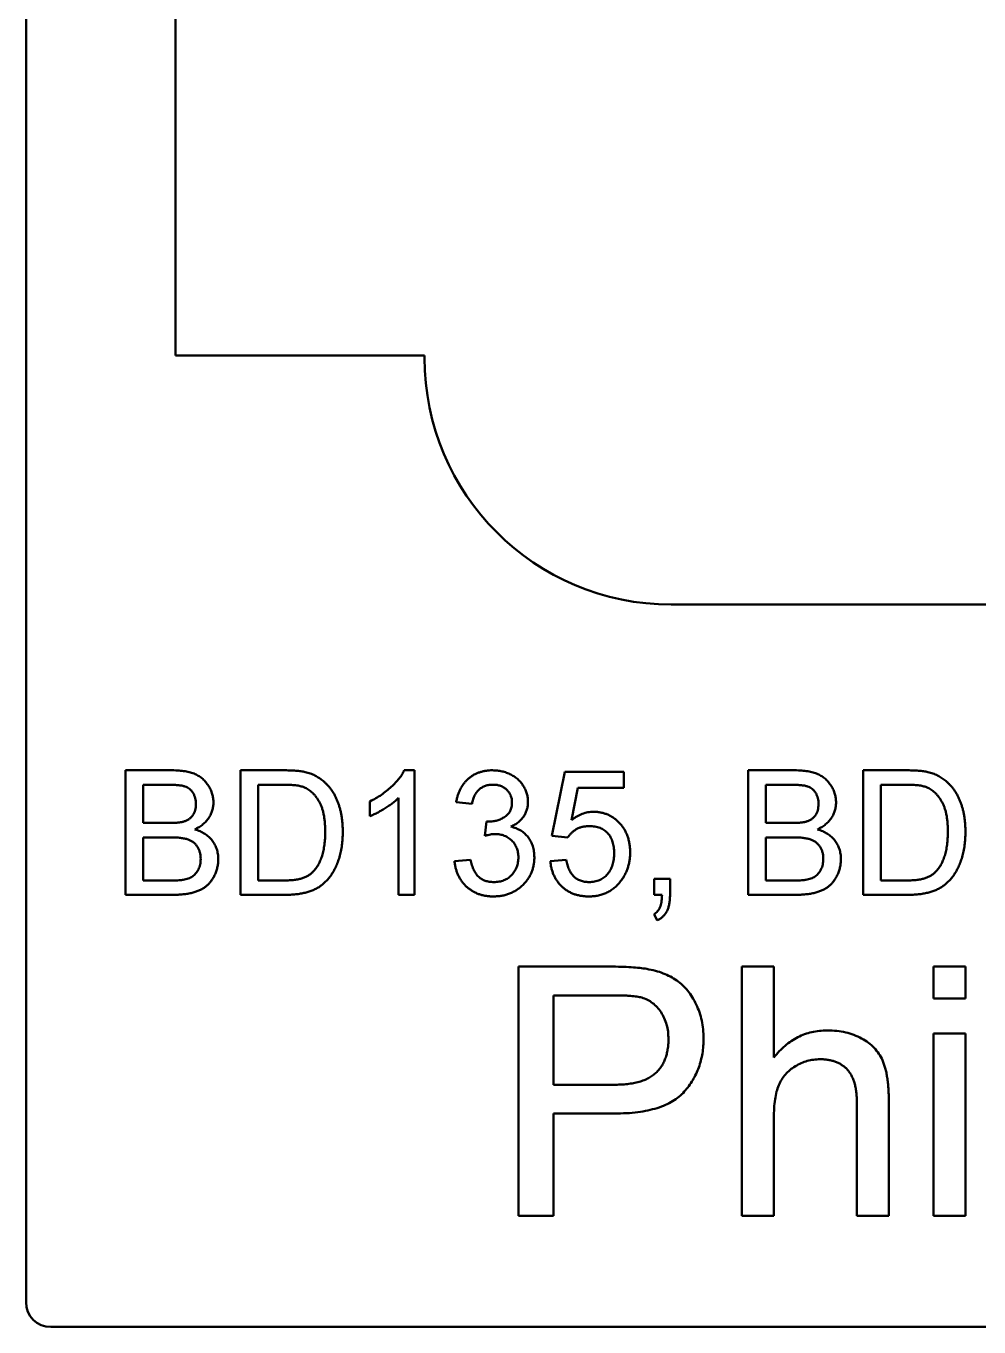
# Model space of a CAD drawing. Header units: millimetres. Extents: x -232 to 1390, y -69 to 653.
# Drawn here: x 179.02 to 182.84, y 300.92 to 306.14 of the extents above; entities that cross this region are included whole.
import ezdxf

# ---------------------------------------------------------------- set-up
doc = ezdxf.new("R2010")
doc.units = ezdxf.units.MM
doc.layers.add('Видимый контур (ГОСТ)', color=7, linetype='Continuous', lineweight=50)

msp = doc.modelspace()

# ---------------------------------------------------------------- linework, layer by layer
at = {"layer": 'Видимый контур (ГОСТ)'}
for p, q in [((179.015, 301.0193), (179.015, 311.9193)), ((179.615, 310.4193), (179.615, 304.8193)), ((179.615, 304.8193), (180.615, 304.8193)), ((180.615, 304.8193), (180.615, 304.8093)), ((181.605, 303.8193), (184.225, 303.8193)), ((179.415, 302.654), (179.415, 303.154)), ((179.415, 303.154), (179.6022, 303.154)), ((179.8766, 302.654), (179.8766, 303.154)), ((179.8766, 303.154), (180.0476, 303.154)), ((180.534, 303.154), (180.5753, 303.154)), ((180.5753, 303.154), (180.5753, 302.654)), ((181.1266, 302.8912), (181.1779, 303.1476)), ((181.1779, 303.1476), (181.415, 303.1476)), ((181.415, 303.1476), (181.415, 303.0835)), ((181.915, 302.654), (181.915, 303.154)), ((181.915, 303.154), (182.1022, 303.154)), ((182.3766, 302.654), (182.3766, 303.154)), ((182.3766, 303.154), (182.5476, 303.154)), ((179.4856, 303.0963), (179.4856, 302.9425)), ((179.5808, 303.0963), (179.4856, 303.0963)), ((179.9471, 303.0963), (179.9471, 302.7117)), ((180.0485, 303.0963), (179.9471, 303.0963)), ((181.2303, 303.0835), (181.2048, 302.954)), ((181.415, 303.0835), (181.2303, 303.0835)), ((181.9856, 303.0963), (181.9856, 302.9425)), ((182.0808, 303.0963), (181.9856, 303.0963)), ((182.4471, 303.0963), (182.4471, 302.7117)), ((182.5485, 303.0963), (182.4471, 303.0963)), ((180.3958, 302.9699), (180.3958, 303.029)), ((180.5112, 302.654), (180.5112, 303.0437)), ((180.8061, 303.0194), (180.742, 303.0258)), ((179.4856, 302.9425), (179.5886, 302.9425)), ((180.8568, 302.8912), (180.8634, 302.9489)), ((181.9856, 302.9425), (182.0886, 302.9425)), ((179.4856, 302.8848), (179.4856, 302.7117)), ((179.5957, 302.8848), (179.4856, 302.8848)), ((181.1907, 302.8848), (181.1266, 302.8912)), ((181.9856, 302.8848), (181.9856, 302.7117)), ((182.0957, 302.8848), (181.9856, 302.8848)), ((180.7356, 302.7887), (180.7997, 302.7951)), ((181.1202, 302.7887), (181.1843, 302.7951)), ((179.4856, 302.7117), (179.6039, 302.7117)), ((179.9471, 302.7117), (180.0502, 302.7117)), ((181.5368, 302.654), (181.5368, 302.7181)), ((181.5368, 302.7181), (181.6009, 302.7181)), ((181.6009, 302.7181), (181.6009, 302.654)), ((181.9856, 302.7117), (182.1039, 302.7117)), ((182.4471, 302.7117), (182.5502, 302.7117)), ((179.6027, 302.654), (179.415, 302.654)), ((180.0557, 302.654), (179.8766, 302.654)), ((180.5753, 302.654), (180.5112, 302.654)), ((181.5687, 302.654), (181.5368, 302.654)), ((182.1027, 302.654), (181.915, 302.654)), ((182.5557, 302.654), (182.3766, 302.654)), ((181.5497, 302.5515), (181.5368, 302.5771)), ((180.992, 301.366), (180.992, 302.366)), ((180.992, 302.366), (181.3594, 302.366)), ((181.8894, 301.366), (181.8894, 302.366)), ((181.8894, 302.366), (182.0176, 302.366)), ((182.0176, 302.366), (182.0176, 302.0008)), ((182.6586, 302.2378), (182.6586, 302.366)), ((182.6586, 302.366), (182.7868, 302.366)), ((182.7868, 302.366), (182.7868, 302.2378)), ((181.133, 302.2506), (181.133, 301.8916)), ((181.3718, 302.2506), (181.133, 302.2506)), ((182.7868, 302.2378), (182.6586, 302.2378)), ((182.6586, 301.366), (182.6586, 302.0968)), ((182.6586, 302.0968), (182.7868, 302.0968)), ((182.7868, 302.0968), (182.7868, 301.366)), ((181.133, 301.8916), (181.3742, 301.8916)), ((182.3509, 301.366), (182.3509, 301.8201)), ((182.4792, 301.8267), (182.4792, 301.366)), ((181.133, 301.7762), (181.133, 301.366)), ((181.378, 301.7762), (181.133, 301.7762)), ((182.0176, 301.758), (182.0176, 301.366)), ((181.133, 301.366), (180.992, 301.366)), ((182.0176, 301.366), (181.8894, 301.366)), ((182.4792, 301.366), (182.3509, 301.366)), ((182.7868, 301.366), (182.6586, 301.366)), ((185.3675, 300.9193), (179.115, 300.9193))]:
    msp.add_line(p, q, dxfattribs=at)
for centre, radius in [((181.605, 304.8093), 0.99), ((179.115, 301.0193), 0.1)]:
    msp.add_arc(centre, radius, 180, 270, dxfattribs=at)
for points, knots in [([(179.6022, 303.154), (179.6069, 303.154), (179.6159, 303.154), (179.6292, 303.1531), (179.6417, 303.1519), (179.6536, 303.1504), (179.6647, 303.1482), (179.6751, 303.1455), (179.6849, 303.1424), (179.6968, 303.1376), (179.7104, 303.1304), (179.725, 303.1194), (179.7379, 303.1065), (179.7484, 303.0915), (179.7569, 303.0755), (179.763, 303.0588), (179.7669, 303.0417), (179.7674, 303.0302), (179.7676, 303.0244)], [0, 0, 0, 0, 0.058723, 0.114584, 0.16763, 0.217932, 0.265732, 0.31112, 0.354137, 0.395083, 0.473132, 0.549168, 0.625039, 0.702871, 0.779777, 0.854087, 0.927167, 1, 1, 1, 1]), ([(180.0476, 303.154), (180.0522, 303.154), (180.0613, 303.154), (180.0745, 303.1537), (180.0868, 303.1531), (180.0983, 303.1523), (180.1089, 303.1513), (180.1187, 303.1501), (180.1276, 303.1487), (180.1332, 303.1474), (180.1359, 303.1468)], [0, 0, 0, 0, 0.157891, 0.306795, 0.445675, 0.574557, 0.694631, 0.805977, 0.907764, 1, 1, 1, 1]), ([(180.1359, 303.1468), (180.1428, 303.145), (180.1563, 303.1415), (180.1754, 303.1334), (180.193, 303.1235), (180.2034, 303.1152), (180.2086, 303.1111)], [0, 0, 0, 0, 0.261213, 0.512048, 0.757793, 1, 1, 1, 1]), ([(180.2086, 303.1111), (180.2118, 303.1082), (180.2183, 303.1026), (180.2271, 303.0933), (180.2354, 303.0834), (180.2432, 303.0731), (180.2501, 303.062), (180.2566, 303.0505), (180.2624, 303.0383), (180.2676, 303.0256), (180.272, 303.0123), (180.2761, 302.9987), (180.2794, 302.9845), (180.282, 302.9698), (180.2843, 302.9547), (180.2857, 302.9391), (180.2867, 302.9231), (180.2868, 302.9123), (180.2868, 302.9067)], [0, 0, 0, 0, 0.056809, 0.113874, 0.170522, 0.227532, 0.285334, 0.343678, 0.403164, 0.464002, 0.525827, 0.589097, 0.653293, 0.719115, 0.786763, 0.855798, 0.926841, 1, 1, 1, 1]), ([(180.3958, 303.029), (180.4038, 303.0332), (180.4196, 303.0413), (180.4419, 303.0553), (180.4627, 303.0706), (180.4817, 303.087), (180.4988, 303.1037), (180.5131, 303.1206), (180.5251, 303.1371), (180.5312, 303.1486), (180.534, 303.154)], [0, 0, 0, 0, 0.142657, 0.281169, 0.416977, 0.550852, 0.678364, 0.795032, 0.901998, 1, 1, 1, 1]), ([(180.742, 303.0258), (180.743, 303.0308), (180.7449, 303.0405), (180.7489, 303.0546), (180.7538, 303.0677), (180.7597, 303.08), (180.7663, 303.0915), (180.7739, 303.1021), (180.7823, 303.1118), (180.7916, 303.1206), (180.8016, 303.1285), (180.8122, 303.1354), (180.8234, 303.1411), (180.8353, 303.1458), (180.8477, 303.1495), (180.8607, 303.1521), (180.8742, 303.1538), (180.8835, 303.154), (180.8882, 303.154)], [0, 0, 0, 0, 0.071042, 0.139355, 0.204975, 0.268354, 0.330157, 0.390696, 0.450899, 0.510969, 0.570761, 0.629453, 0.688414, 0.747571, 0.808283, 0.870023, 0.933805, 1, 1, 1, 1]), ([(180.8882, 303.154), (180.8947, 303.1538), (180.9076, 303.1534), (180.9264, 303.1501), (180.9445, 303.1447), (180.9616, 303.1372), (180.9773, 303.128), (180.9913, 303.117), (181.0032, 303.1043), (181.013, 303.0902), (181.0207, 303.0752), (181.0264, 303.0595), (181.0298, 303.0434), (181.0302, 303.0324), (181.0304, 303.0269)], [0, 0, 0, 0, 0.09205, 0.181, 0.269569, 0.357573, 0.443574, 0.526455, 0.607471, 0.688399, 0.767864, 0.845538, 0.922533, 1, 1, 1, 1]), ([(182.1022, 303.154), (182.1069, 303.154), (182.1159, 303.154), (182.1292, 303.1531), (182.1417, 303.1519), (182.1536, 303.1504), (182.1647, 303.1482), (182.1751, 303.1455), (182.1849, 303.1424), (182.1968, 303.1376), (182.2104, 303.1304), (182.225, 303.1194), (182.2379, 303.1065), (182.2484, 303.0915), (182.2569, 303.0755), (182.263, 303.0588), (182.2669, 303.0417), (182.2674, 303.0302), (182.2676, 303.0244)], [0, 0, 0, 0, 0.058723, 0.114584, 0.16763, 0.217932, 0.265732, 0.31112, 0.354137, 0.395083, 0.473132, 0.549168, 0.625039, 0.702871, 0.779777, 0.854087, 0.927167, 1, 1, 1, 1]), ([(182.5476, 303.154), (182.5522, 303.154), (182.5613, 303.154), (182.5745, 303.1537), (182.5868, 303.1531), (182.5983, 303.1523), (182.6089, 303.1513), (182.6187, 303.1501), (182.6276, 303.1487), (182.6332, 303.1474), (182.6359, 303.1468)], [0, 0, 0, 0, 0.157891, 0.306795, 0.445675, 0.574557, 0.694631, 0.805977, 0.907764, 1, 1, 1, 1]), ([(182.6359, 303.1468), (182.6428, 303.145), (182.6563, 303.1415), (182.6754, 303.1334), (182.693, 303.1235), (182.7034, 303.1152), (182.7086, 303.1111)], [0, 0, 0, 0, 0.261213, 0.512048, 0.757793, 1, 1, 1, 1]), ([(182.7086, 303.1111), (182.7118, 303.1082), (182.7183, 303.1026), (182.7271, 303.0933), (182.7354, 303.0834), (182.7432, 303.0731), (182.7501, 303.062), (182.7566, 303.0505), (182.7624, 303.0383), (182.7676, 303.0256), (182.772, 303.0123), (182.7761, 302.9987), (182.7794, 302.9845), (182.782, 302.9698), (182.7843, 302.9547), (182.7857, 302.9391), (182.7867, 302.9231), (182.7868, 302.9123), (182.7868, 302.9067)], [0, 0, 0, 0, 0.056809, 0.113874, 0.170522, 0.227532, 0.285334, 0.343678, 0.403164, 0.464002, 0.525827, 0.589097, 0.653293, 0.719115, 0.786763, 0.855798, 0.926841, 1, 1, 1, 1]), ([(179.6971, 303.0182), (179.697, 303.0223), (179.6967, 303.0304), (179.6946, 303.042), (179.6909, 303.0528), (179.6861, 303.0629), (179.6798, 303.0718), (179.6722, 303.0794), (179.6632, 303.0852), (179.6548, 303.0888), (179.6473, 303.0911), (179.6405, 303.0924), (179.6329, 303.0936), (179.6243, 303.0946), (179.6147, 303.0954), (179.6043, 303.096), (179.5928, 303.0963), (179.5849, 303.0963), (179.5808, 303.0963)], [0, 0, 0, 0, 0.075998, 0.148111, 0.217752, 0.286447, 0.353712, 0.418706, 0.483721, 0.550303, 0.586996, 0.629219, 0.677291, 0.730087, 0.788897, 0.853774, 0.924122, 1, 1, 1, 1]), ([(180.1311, 303.086), (180.1288, 303.0869), (180.1239, 303.0886), (180.116, 303.0907), (180.1072, 303.0925), (180.0973, 303.0938), (180.0865, 303.0951), (180.0747, 303.0958), (180.0619, 303.0962), (180.053, 303.0963), (180.0485, 303.0963)], [0, 0, 0, 0, 0.087425, 0.185248, 0.292738, 0.411206, 0.541246, 0.682781, 0.836034, 1, 1, 1, 1]), ([(180.2163, 302.9078), (180.2163, 302.9142), (180.2161, 302.9266), (180.2149, 302.9447), (180.213, 302.9616), (180.2104, 302.9774), (180.2069, 302.992), (180.2026, 303.0055), (180.1976, 303.0179), (180.1917, 303.0291), (180.1853, 303.0393), (180.1786, 303.0486), (180.1716, 303.0571), (180.1641, 303.0646), (180.1564, 303.0714), (180.1484, 303.0772), (180.1399, 303.0822), (180.134, 303.0848), (180.1311, 303.086)], [0, 0, 0, 0, 0.091264, 0.177443, 0.258686, 0.334788, 0.406046, 0.47373, 0.537158, 0.596987, 0.654512, 0.709268, 0.761503, 0.811836, 0.860596, 0.9078, 0.954256, 1, 1, 1, 1]), ([(180.8902, 303.0963), (180.8848, 303.0961), (180.8745, 303.0957), (180.8597, 303.092), (180.8462, 303.0859), (180.8363, 303.0789), (180.8292, 303.0721), (180.8244, 303.0663), (180.82, 303.06), (180.8162, 303.053), (180.813, 303.0455), (180.81, 303.0374), (180.8077, 303.0286), (180.8066, 303.0225), (180.8061, 303.0194)], [0, 0, 0, 0, 0.127797, 0.246795, 0.362284, 0.477652, 0.536237, 0.59559, 0.656344, 0.719085, 0.784349, 0.852876, 0.924551, 1, 1, 1, 1]), ([(180.9663, 303.0248), (180.9663, 303.0274), (180.9662, 303.0323), (180.9652, 303.0396), (180.9635, 303.0465), (180.9612, 303.0531), (180.9581, 303.0593), (180.9545, 303.0653), (180.9502, 303.0709), (180.9451, 303.0761), (180.9397, 303.0809), (180.9337, 303.085), (180.9274, 303.0886), (180.9207, 303.0913), (180.9136, 303.0936), (180.9062, 303.0952), (180.8983, 303.0962), (180.893, 303.0963), (180.8902, 303.0963)], [0, 0, 0, 0, 0.065074, 0.127267, 0.188066, 0.247057, 0.305986, 0.36512, 0.425527, 0.487247, 0.549704, 0.611174, 0.672834, 0.734962, 0.79774, 0.862515, 0.929796, 1, 1, 1, 1]), ([(182.1971, 303.0182), (182.197, 303.0223), (182.1967, 303.0304), (182.1946, 303.042), (182.1909, 303.0528), (182.1861, 303.0629), (182.1798, 303.0718), (182.1722, 303.0794), (182.1632, 303.0852), (182.1548, 303.0888), (182.1473, 303.0911), (182.1405, 303.0924), (182.1329, 303.0936), (182.1243, 303.0946), (182.1147, 303.0954), (182.1043, 303.096), (182.0928, 303.0963), (182.0849, 303.0963), (182.0808, 303.0963)], [0, 0, 0, 0, 0.075998, 0.148111, 0.217752, 0.286447, 0.353712, 0.418706, 0.483721, 0.550303, 0.586996, 0.629219, 0.677291, 0.730087, 0.788897, 0.853774, 0.924122, 1, 1, 1, 1]), ([(182.6311, 303.086), (182.6288, 303.0869), (182.6239, 303.0886), (182.616, 303.0907), (182.6072, 303.0925), (182.5973, 303.0938), (182.5865, 303.0951), (182.5747, 303.0958), (182.5619, 303.0962), (182.553, 303.0963), (182.5485, 303.0963)], [0, 0, 0, 0, 0.087425, 0.185248, 0.292738, 0.411206, 0.541246, 0.682781, 0.836034, 1, 1, 1, 1]), ([(182.7163, 302.9078), (182.7163, 302.9142), (182.7161, 302.9266), (182.7149, 302.9447), (182.713, 302.9616), (182.7104, 302.9774), (182.7069, 302.992), (182.7026, 303.0055), (182.6976, 303.0179), (182.6917, 303.0291), (182.6853, 303.0393), (182.6786, 303.0486), (182.6716, 303.0571), (182.6641, 303.0646), (182.6564, 303.0714), (182.6484, 303.0772), (182.6399, 303.0822), (182.634, 303.0848), (182.6311, 303.086)], [0, 0, 0, 0, 0.091264, 0.177443, 0.258686, 0.334788, 0.406046, 0.47373, 0.537158, 0.596987, 0.654512, 0.709268, 0.761503, 0.811836, 0.860596, 0.9078, 0.954256, 1, 1, 1, 1]), ([(179.6487, 302.9484), (179.6526, 302.9497), (179.6599, 302.9523), (179.6698, 302.9582), (179.6783, 302.9652), (179.6853, 302.9736), (179.6906, 302.9832), (179.6944, 302.9939), (179.6966, 303.0057), (179.6969, 303.0139), (179.6971, 303.0182)], [0, 0, 0, 0, 0.132315, 0.255077, 0.374385, 0.49062, 0.608367, 0.731234, 0.860062, 1, 1, 1, 1]), ([(179.7676, 303.0244), (179.7674, 303.0191), (179.7669, 303.0084), (179.7632, 302.9927), (179.7574, 302.9774), (179.7493, 302.9628), (179.7387, 302.949), (179.7255, 302.9368), (179.7101, 302.9257), (179.6986, 302.9199), (179.6926, 302.9169)], [0, 0, 0, 0, 0.115823, 0.230529, 0.347295, 0.467821, 0.591849, 0.720018, 0.855625, 1, 1, 1, 1]), ([(180.5112, 303.0437), (180.5075, 303.0401), (180.4998, 303.0327), (180.4869, 303.0222), (180.4724, 303.0117), (180.4567, 303.0014), (180.4405, 302.9918), (180.425, 302.9832), (180.4102, 302.9759), (180.4005, 302.9719), (180.3958, 302.9699)], [0, 0, 0, 0, 0.111668, 0.232091, 0.362738, 0.501941, 0.641531, 0.771102, 0.890164, 1, 1, 1, 1]), ([(180.8726, 302.9482), (180.8784, 302.9484), (180.89, 302.9489), (180.9069, 302.9525), (180.9228, 302.9584), (180.9352, 302.9651), (180.9443, 302.9718), (180.9502, 302.9775), (180.9552, 302.9838), (180.9593, 302.9908), (180.9624, 302.9985), (180.9647, 303.0067), (180.966, 303.0156), (180.9662, 303.0217), (180.9663, 303.0248)], [0, 0, 0, 0, 0.129104, 0.254689, 0.377875, 0.503051, 0.564582, 0.624962, 0.683125, 0.742833, 0.802563, 0.865245, 0.930717, 1, 1, 1, 1]), ([(181.0304, 303.0269), (181.0302, 303.0217), (181.0298, 303.0115), (181.0265, 302.9965), (181.021, 302.9823), (181.0135, 302.9689), (181.0038, 302.9564), (180.9919, 302.9453), (180.978, 302.9355), (180.9676, 302.9304), (180.9622, 302.9278)], [0, 0, 0, 0, 0.121951, 0.240787, 0.35855, 0.479066, 0.601519, 0.727551, 0.859932, 1, 1, 1, 1]), ([(182.1487, 302.9484), (182.1526, 302.9497), (182.1599, 302.9523), (182.1698, 302.9582), (182.1783, 302.9652), (182.1853, 302.9736), (182.1906, 302.9832), (182.1944, 302.9939), (182.1966, 303.0057), (182.1969, 303.0139), (182.1971, 303.0182)], [0, 0, 0, 0, 0.132315, 0.255077, 0.374385, 0.49062, 0.608367, 0.731234, 0.860062, 1, 1, 1, 1]), ([(182.2676, 303.0244), (182.2674, 303.0191), (182.2669, 303.0084), (182.2632, 302.9927), (182.2574, 302.9774), (182.2493, 302.9628), (182.2387, 302.949), (182.2255, 302.9368), (182.2101, 302.9257), (182.1986, 302.9199), (182.1926, 302.9169)], [0, 0, 0, 0, 0.115823, 0.230529, 0.347295, 0.467821, 0.591849, 0.720018, 0.855625, 1, 1, 1, 1]), ([(181.2048, 302.954), (181.2083, 302.9567), (181.2153, 302.9619), (181.2261, 302.9687), (181.2371, 302.9744), (181.2482, 302.9792), (181.2594, 302.9828), (181.2708, 302.9854), (181.2824, 302.9871), (181.2901, 302.9873), (181.294, 302.9874)], [0, 0, 0, 0, 0.136725, 0.268506, 0.395517, 0.519033, 0.640508, 0.761244, 0.880111, 1, 1, 1, 1]), ([(181.294, 302.9874), (181.299, 302.9872), (181.3089, 302.987), (181.3236, 302.9848), (181.3376, 302.9812), (181.3511, 302.9763), (181.3638, 302.9698), (181.376, 302.962), (181.3876, 302.9527), (181.3984, 302.9421), (181.4083, 302.9305), (181.417, 302.9179), (181.4243, 302.9045), (181.4303, 302.8902), (181.435, 302.8752), (181.4382, 302.8593), (181.4403, 302.8427), (181.4406, 302.8313), (181.4407, 302.8255)], [0, 0, 0, 0, 0.062002, 0.122097, 0.181389, 0.239526, 0.297858, 0.356906, 0.417313, 0.479676, 0.54254, 0.604774, 0.667003, 0.730233, 0.794195, 0.8604, 0.928573, 1, 1, 1, 1]), ([(179.5886, 302.9425), (179.592, 302.9425), (179.5985, 302.9425), (179.6078, 302.9429), (179.6165, 302.9432), (179.6243, 302.944), (179.6315, 302.9447), (179.6379, 302.9457), (179.6436, 302.9469), (179.6471, 302.9479), (179.6487, 302.9484)], [0, 0, 0, 0, 0.16698, 0.320807, 0.463135, 0.594248, 0.712367, 0.819455, 0.915752, 1, 1, 1, 1]), ([(179.6926, 302.9169), (179.6963, 302.9157), (179.7035, 302.9134), (179.7139, 302.9093), (179.7236, 302.9046), (179.7328, 302.8993), (179.7412, 302.8934), (179.749, 302.8868), (179.7561, 302.8797), (179.7625, 302.8721), (179.7682, 302.864), (179.7733, 302.8555), (179.7775, 302.8467), (179.7809, 302.8375), (179.7836, 302.8279), (179.7855, 302.818), (179.7866, 302.8078), (179.7868, 302.8008), (179.7868, 302.7973)], [0, 0, 0, 0, 0.070464, 0.137957, 0.203579, 0.267692, 0.330186, 0.391534, 0.452664, 0.513154, 0.573454, 0.632968, 0.692332, 0.751474, 0.812187, 0.872962, 0.93542, 1, 1, 1, 1]), ([(180.2868, 302.9067), (180.2867, 302.8975), (180.2864, 302.8796), (180.2839, 302.8535), (180.2799, 302.8289), (180.274, 302.8061), (180.2669, 302.7851), (180.2589, 302.7659), (180.2501, 302.7485), (180.2402, 302.7331), (180.2296, 302.7194), (180.2185, 302.7072), (180.2069, 302.6967), (180.1948, 302.6873), (180.1816, 302.6796), (180.1674, 302.6727), (180.1519, 302.6671), (180.1351, 302.6622), (180.117, 302.6586), (180.0977, 302.6559), (180.0771, 302.6543), (180.063, 302.6541), (180.0557, 302.654)], [0, 0, 0, 0, 0.070538, 0.137266, 0.200474, 0.260575, 0.317206, 0.370107, 0.419809, 0.466225, 0.510119, 0.552067, 0.591849, 0.630323, 0.668702, 0.708693, 0.750643, 0.795033, 0.841979, 0.891764, 0.944294, 1, 1, 1, 1]), ([(180.1683, 302.7471), (180.1719, 302.7513), (180.1795, 302.76), (180.189, 302.7751), (180.1972, 302.7922), (180.2042, 302.8112), (180.2097, 302.8324), (180.2135, 302.8557), (180.2159, 302.881), (180.2162, 302.8987), (180.2163, 302.9078)], [0, 0, 0, 0, 0.097768, 0.200849, 0.310425, 0.427995, 0.555192, 0.69185, 0.840097, 1, 1, 1, 1]), ([(180.8982, 302.898), (180.8953, 302.8979), (180.889, 302.8978), (180.8791, 302.8963), (180.8682, 302.8943), (180.8607, 302.8923), (180.8568, 302.8912)], [0, 0, 0, 0, 0.209398, 0.446747, 0.708279, 1, 1, 1, 1]), ([(180.8634, 302.9489), (180.8651, 302.9487), (180.8682, 302.9484), (180.8712, 302.9483), (180.8726, 302.9482)], [0, 0, 0, 0, 0.566041, 1, 1, 1, 1]), ([(180.992, 302.805), (180.9919, 302.8083), (180.9918, 302.8148), (180.9904, 302.8242), (180.9885, 302.8333), (180.9855, 302.8419), (180.9818, 302.8501), (180.9772, 302.8577), (180.9718, 302.8651), (180.9656, 302.8718), (180.9589, 302.878), (180.9515, 302.8833), (180.9437, 302.8879), (180.9355, 302.8916), (180.9268, 302.8945), (180.9177, 302.8966), (180.9081, 302.8978), (180.9016, 302.898), (180.8982, 302.898)], [0, 0, 0, 0, 0.067059, 0.131285, 0.193684, 0.254469, 0.31474, 0.375445, 0.435955, 0.498236, 0.560518, 0.621574, 0.681935, 0.742822, 0.804248, 0.867457, 0.932265, 1, 1, 1, 1]), ([(180.9622, 302.9278), (180.9658, 302.9269), (180.9728, 302.9251), (180.9829, 302.9214), (180.9924, 302.9171), (181.0015, 302.9122), (181.0097, 302.9065), (181.0176, 302.9001), (181.0247, 302.893), (181.0313, 302.8853), (181.0371, 302.877), (181.0422, 302.8681), (181.0465, 302.8588), (181.0501, 302.8489), (181.0527, 302.8385), (181.0546, 302.8276), (181.0559, 302.8162), (181.056, 302.8084), (181.0561, 302.8045)], [0, 0, 0, 0, 0.065817, 0.128916, 0.190825, 0.251143, 0.31092, 0.369986, 0.430019, 0.489844, 0.54996, 0.610344, 0.671174, 0.732955, 0.796746, 0.861849, 0.929904, 1, 1, 1, 1]), ([(181.2762, 302.9297), (181.2712, 302.9295), (181.2617, 302.9292), (181.2479, 302.9269), (181.2354, 302.9231), (181.2243, 302.9174), (181.2144, 302.9107), (181.2054, 302.903), (181.1973, 302.8945), (181.1929, 302.888), (181.1907, 302.8848)], [0, 0, 0, 0, 0.147855, 0.284529, 0.412388, 0.534251, 0.652703, 0.76867, 0.883656, 1, 1, 1, 1]), ([(181.3766, 302.8217), (181.3765, 302.8258), (181.3764, 302.8337), (181.3752, 302.8453), (181.3731, 302.8561), (181.3705, 302.8664), (181.3669, 302.876), (181.3626, 302.885), (181.3573, 302.8932), (181.3514, 302.9008), (181.3447, 302.9077), (181.3371, 302.9135), (181.3288, 302.9186), (181.3198, 302.9227), (181.3099, 302.9258), (181.2994, 302.9281), (181.288, 302.9293), (181.2802, 302.9296), (181.2762, 302.9297)], [0, 0, 0, 0, 0.072866, 0.141887, 0.207453, 0.270438, 0.331641, 0.390108, 0.448069, 0.505503, 0.562488, 0.619084, 0.676416, 0.735452, 0.796241, 0.860406, 0.928305, 1, 1, 1, 1]), ([(182.0886, 302.9425), (182.092, 302.9425), (182.0985, 302.9425), (182.1078, 302.9429), (182.1165, 302.9432), (182.1243, 302.944), (182.1315, 302.9447), (182.1379, 302.9457), (182.1436, 302.9469), (182.1471, 302.9479), (182.1487, 302.9484)], [0, 0, 0, 0, 0.16698, 0.320807, 0.463135, 0.594248, 0.712367, 0.819455, 0.915752, 1, 1, 1, 1]), ([(182.1926, 302.9169), (182.1963, 302.9157), (182.2035, 302.9134), (182.2139, 302.9093), (182.2236, 302.9046), (182.2328, 302.8993), (182.2412, 302.8934), (182.249, 302.8868), (182.2561, 302.8797), (182.2625, 302.8721), (182.2682, 302.864), (182.2733, 302.8555), (182.2775, 302.8467), (182.2809, 302.8375), (182.2836, 302.8279), (182.2855, 302.818), (182.2866, 302.8078), (182.2868, 302.8008), (182.2868, 302.7973)], [0, 0, 0, 0, 0.070464, 0.137957, 0.203579, 0.267692, 0.330186, 0.391534, 0.452664, 0.513154, 0.573454, 0.632968, 0.692332, 0.751474, 0.812187, 0.872962, 0.93542, 1, 1, 1, 1]), ([(182.7868, 302.9067), (182.7867, 302.8975), (182.7864, 302.8796), (182.7839, 302.8535), (182.7799, 302.8289), (182.774, 302.8061), (182.7669, 302.7851), (182.7589, 302.7659), (182.7501, 302.7485), (182.7402, 302.7331), (182.7296, 302.7194), (182.7185, 302.7072), (182.7069, 302.6967), (182.6948, 302.6873), (182.6816, 302.6796), (182.6674, 302.6727), (182.6519, 302.6671), (182.6351, 302.6622), (182.617, 302.6586), (182.5977, 302.6559), (182.5771, 302.6543), (182.563, 302.6541), (182.5557, 302.654)], [0, 0, 0, 0, 0.070538, 0.137266, 0.200474, 0.260575, 0.317206, 0.370107, 0.419809, 0.466225, 0.510119, 0.552067, 0.591849, 0.630323, 0.668702, 0.708693, 0.750643, 0.795033, 0.841979, 0.891764, 0.944294, 1, 1, 1, 1]), ([(182.6683, 302.7471), (182.6719, 302.7513), (182.6795, 302.76), (182.689, 302.7751), (182.6972, 302.7922), (182.7042, 302.8112), (182.7097, 302.8324), (182.7135, 302.8557), (182.7159, 302.881), (182.7162, 302.8987), (182.7163, 302.9078)], [0, 0, 0, 0, 0.097768, 0.200849, 0.310425, 0.427995, 0.555192, 0.69185, 0.840097, 1, 1, 1, 1]), ([(179.7163, 302.7983), (179.7162, 302.8028), (179.7159, 302.8117), (179.7134, 302.8245), (179.7091, 302.8364), (179.7033, 302.8473), (179.6959, 302.8569), (179.6871, 302.8652), (179.6769, 302.8718), (179.6651, 302.8769), (179.6513, 302.8805), (179.6351, 302.883), (179.6163, 302.8846), (179.6029, 302.8847), (179.5957, 302.8848)], [0, 0, 0, 0, 0.080127, 0.156255, 0.229368, 0.301469, 0.372759, 0.442672, 0.51282, 0.586035, 0.667796, 0.763715, 0.874101, 1, 1, 1, 1]), ([(182.2163, 302.7983), (182.2162, 302.8028), (182.2159, 302.8117), (182.2134, 302.8245), (182.2091, 302.8364), (182.2033, 302.8473), (182.1959, 302.8569), (182.1871, 302.8652), (182.1769, 302.8718), (182.1651, 302.8769), (182.1513, 302.8805), (182.1351, 302.883), (182.1163, 302.8846), (182.1029, 302.8847), (182.0957, 302.8848)], [0, 0, 0, 0, 0.080127, 0.156255, 0.229368, 0.301469, 0.372759, 0.442672, 0.51282, 0.586035, 0.667796, 0.763715, 0.874101, 1, 1, 1, 1]), ([(179.7868, 302.7973), (179.7867, 302.7916), (179.7864, 302.7803), (179.7834, 302.7638), (179.779, 302.7477), (179.7725, 302.7327), (179.7649, 302.7188), (179.7562, 302.7064), (179.7469, 302.6955), (179.7363, 302.6865), (179.7247, 302.6787), (179.7117, 302.6723), (179.6976, 302.6665), (179.6819, 302.6619), (179.6646, 302.6583), (179.6456, 302.656), (179.6248, 302.6542), (179.6103, 302.6541), (179.6027, 302.654)], [0, 0, 0, 0, 0.06425, 0.127414, 0.189417, 0.251661, 0.311964, 0.368607, 0.42236, 0.473736, 0.525446, 0.579627, 0.637026, 0.698047, 0.763999, 0.836326, 0.914684, 1, 1, 1, 1]), ([(179.6466, 302.7141), (179.6501, 302.7149), (179.6569, 302.7163), (179.6664, 302.7195), (179.6752, 302.7231), (179.683, 302.7277), (179.6901, 302.7331), (179.6964, 302.7397), (179.7022, 302.7472), (179.7072, 302.7559), (179.7113, 302.7654), (179.7142, 302.7758), (179.716, 302.7868), (179.7162, 302.7944), (179.7163, 302.7983)], [0, 0, 0, 0, 0.088971, 0.17227, 0.251078, 0.325421, 0.397947, 0.473403, 0.551928, 0.634851, 0.721867, 0.810262, 0.903176, 1, 1, 1, 1]), ([(180.7997, 302.7951), (180.8005, 302.7912), (180.8022, 302.7838), (180.8053, 302.7731), (180.8088, 302.7632), (180.8127, 302.7542), (180.817, 302.746), (180.8217, 302.7386), (180.8268, 302.7321), (180.8324, 302.7263), (180.8384, 302.7213), (180.8448, 302.717), (180.8517, 302.7134), (180.8591, 302.7105), (180.867, 302.7082), (180.8754, 302.7065), (180.8842, 302.7055), (180.8903, 302.7054), (180.8934, 302.7053)], [0, 0, 0, 0, 0.082562, 0.159751, 0.233141, 0.301055, 0.365769, 0.42645, 0.484195, 0.539556, 0.593159, 0.647048, 0.701443, 0.756343, 0.813851, 0.873065, 0.934966, 1, 1, 1, 1]), ([(181.0561, 302.8045), (181.056, 302.7991), (181.0557, 302.7885), (181.0534, 302.773), (181.0497, 302.7581), (181.0446, 302.7438), (181.0381, 302.7301), (181.03, 302.717), (181.0204, 302.7047), (181.0095, 302.693), (180.9976, 302.6824), (180.9846, 302.6731), (180.9709, 302.6652), (180.9565, 302.6588), (180.9412, 302.6537), (180.9252, 302.6501), (180.9084, 302.648), (180.897, 302.6478), (180.8911, 302.6476)], [0, 0, 0, 0, 0.063498, 0.124794, 0.184904, 0.244355, 0.303748, 0.363893, 0.425131, 0.488138, 0.551782, 0.613894, 0.675669, 0.73776, 0.800435, 0.86467, 0.930991, 1, 1, 1, 1]), ([(180.8934, 302.7053), (180.8971, 302.7054), (180.9042, 302.7055), (180.9146, 302.707), (180.9244, 302.7091), (180.9337, 302.7124), (180.9424, 302.7164), (180.9505, 302.7213), (180.9582, 302.7271), (180.9652, 302.7339), (180.9714, 302.7412), (180.977, 302.7491), (180.9816, 302.7573), (180.9855, 302.766), (180.9883, 302.7752), (180.9904, 302.7847), (180.9918, 302.7947), (180.9919, 302.8015), (180.992, 302.805)], [0, 0, 0, 0, 0.069461, 0.135658, 0.19962, 0.261651, 0.322053, 0.38234, 0.443223, 0.50493, 0.56682, 0.6276, 0.687476, 0.747351, 0.808174, 0.870133, 0.933721, 1, 1, 1, 1]), ([(181.1843, 302.7951), (181.1849, 302.7915), (181.1861, 302.7844), (181.1885, 302.7743), (181.1916, 302.7648), (181.195, 302.756), (181.1991, 302.7479), (181.2035, 302.7405), (181.2087, 302.7339), (181.2142, 302.7278), (181.2202, 302.7224), (181.2268, 302.7179), (181.2338, 302.714), (181.2413, 302.7108), (181.2494, 302.7084), (181.2578, 302.7065), (181.2667, 302.7056), (181.2728, 302.7054), (181.2759, 302.7053)], [0, 0, 0, 0, 0.077361, 0.15048, 0.219977, 0.286681, 0.349678, 0.41068, 0.469427, 0.526756, 0.583142, 0.638824, 0.695263, 0.752696, 0.810849, 0.871356, 0.934436, 1, 1, 1, 1]), ([(181.2759, 302.7053), (181.2797, 302.7054), (181.2872, 302.7056), (181.298, 302.7071), (181.3083, 302.7096), (181.3179, 302.7131), (181.3269, 302.7175), (181.3351, 302.7232), (181.343, 302.7295), (181.3499, 302.7371), (181.3562, 302.7454), (181.3617, 302.7544), (181.3662, 302.764), (181.3701, 302.7743), (181.373, 302.7853), (181.375, 302.7968), (181.3764, 302.8091), (181.3765, 302.8174), (181.3766, 302.8217)], [0, 0, 0, 0, 0.065801, 0.128677, 0.188676, 0.247598, 0.304849, 0.361786, 0.419523, 0.478682, 0.53877, 0.598799, 0.660184, 0.722952, 0.787993, 0.855404, 0.926153, 1, 1, 1, 1]), ([(181.4407, 302.8255), (181.4406, 302.82), (181.4404, 302.809), (181.4385, 302.7929), (181.4355, 302.7773), (181.4313, 302.7623), (181.426, 302.7479), (181.4193, 302.7341), (181.4117, 302.7207), (181.4055, 302.7125), (181.4024, 302.7083)], [0, 0, 0, 0, 0.13247, 0.261667, 0.387572, 0.511029, 0.632651, 0.754644, 0.876515, 1, 1, 1, 1]), ([(182.2868, 302.7973), (182.2867, 302.7916), (182.2864, 302.7803), (182.2834, 302.7638), (182.279, 302.7477), (182.2725, 302.7327), (182.2649, 302.7188), (182.2562, 302.7064), (182.2469, 302.6955), (182.2363, 302.6865), (182.2247, 302.6787), (182.2117, 302.6723), (182.1976, 302.6665), (182.1819, 302.6619), (182.1646, 302.6583), (182.1456, 302.656), (182.1248, 302.6542), (182.1103, 302.6541), (182.1027, 302.654)], [0, 0, 0, 0, 0.06425, 0.127414, 0.189417, 0.251661, 0.311964, 0.368607, 0.42236, 0.473736, 0.525446, 0.579627, 0.637026, 0.698047, 0.763999, 0.836326, 0.914684, 1, 1, 1, 1]), ([(182.1466, 302.7141), (182.1501, 302.7149), (182.1569, 302.7163), (182.1664, 302.7195), (182.1752, 302.7231), (182.183, 302.7277), (182.1901, 302.7331), (182.1964, 302.7397), (182.2022, 302.7472), (182.2072, 302.7559), (182.2113, 302.7654), (182.2142, 302.7758), (182.216, 302.7868), (182.2162, 302.7944), (182.2163, 302.7983)], [0, 0, 0, 0, 0.088971, 0.17227, 0.251078, 0.325421, 0.397947, 0.473403, 0.551928, 0.634851, 0.721867, 0.810262, 0.903176, 1, 1, 1, 1]), ([(180.0502, 302.7117), (180.0577, 302.7118), (180.0719, 302.7121), (180.092, 302.7137), (180.1095, 302.7165), (180.1246, 302.7205), (180.1377, 302.7257), (180.1493, 302.7319), (180.1596, 302.7388), (180.1654, 302.7444), (180.1683, 302.7471)], [0, 0, 0, 0, 0.177965, 0.336669, 0.476144, 0.597362, 0.70704, 0.80927, 0.907083, 1, 1, 1, 1]), ([(180.8911, 302.6476), (180.8859, 302.6477), (180.8755, 302.6479), (180.8604, 302.6499), (180.8459, 302.6528), (180.8321, 302.6572), (180.819, 302.6627), (180.8067, 302.6696), (180.7949, 302.6775), (180.784, 302.6867), (180.7739, 302.6969), (180.7649, 302.7078), (180.7572, 302.7196), (180.7504, 302.7319), (180.7449, 302.7451), (180.7407, 302.759), (180.7374, 302.7736), (180.7362, 302.7836), (180.7356, 302.7887)], [0, 0, 0, 0, 0.067793, 0.133462, 0.196931, 0.258889, 0.319796, 0.38044, 0.440998, 0.502874, 0.564812, 0.625532, 0.685608, 0.746044, 0.807349, 0.869719, 0.93379, 1, 1, 1, 1]), ([(181.2755, 302.6476), (181.2701, 302.6477), (181.2596, 302.6479), (181.2442, 302.6498), (181.2295, 302.6528), (181.2156, 302.657), (181.2024, 302.6624), (181.1901, 302.6692), (181.1785, 302.677), (181.1677, 302.686), (181.1578, 302.696), (181.1491, 302.707), (181.1414, 302.7187), (181.1347, 302.7311), (181.1295, 302.7444), (181.1251, 302.7584), (181.1219, 302.7732), (181.1208, 302.7835), (181.1202, 302.7887)], [0, 0, 0, 0, 0.069309, 0.135582, 0.199703, 0.261758, 0.322713, 0.382968, 0.442746, 0.503224, 0.563759, 0.623755, 0.683414, 0.743843, 0.805035, 0.867628, 0.932767, 1, 1, 1, 1]), ([(182.5502, 302.7117), (182.5577, 302.7118), (182.5719, 302.7121), (182.592, 302.7137), (182.6095, 302.7165), (182.6246, 302.7205), (182.6377, 302.7257), (182.6493, 302.7319), (182.6596, 302.7388), (182.6654, 302.7444), (182.6683, 302.7471)], [0, 0, 0, 0, 0.177965, 0.336669, 0.476144, 0.597362, 0.70704, 0.80927, 0.907083, 1, 1, 1, 1]), ([(179.6039, 302.7117), (179.6086, 302.7118), (179.6172, 302.7119), (179.629, 302.7122), (179.6386, 302.713), (179.6442, 302.7138), (179.6466, 302.7141)], [0, 0, 0, 0, 0.329395, 0.60519, 0.827887, 1, 1, 1, 1]), ([(181.4024, 302.7083), (181.3985, 302.7035), (181.3908, 302.694), (181.3774, 302.6816), (181.363, 302.6711), (181.3475, 302.6625), (181.3311, 302.6557), (181.3134, 302.6511), (181.2948, 302.6481), (181.282, 302.6478), (181.2755, 302.6476)], [0, 0, 0, 0, 0.127893, 0.251579, 0.372793, 0.492778, 0.61359, 0.737809, 0.86618, 1, 1, 1, 1]), ([(182.1039, 302.7117), (182.1086, 302.7118), (182.1172, 302.7119), (182.129, 302.7122), (182.1386, 302.713), (182.1442, 302.7138), (182.1466, 302.7141)], [0, 0, 0, 0, 0.329395, 0.60519, 0.827887, 1, 1, 1, 1]), ([(181.5368, 302.5771), (181.5394, 302.5787), (181.5444, 302.5819), (181.5509, 302.5881), (181.5563, 302.5954), (181.5608, 302.6039), (181.564, 302.6138), (181.5665, 302.6256), (181.5682, 302.6392), (181.5685, 302.6489), (181.5687, 302.654)], [0, 0, 0, 0, 0.102336, 0.203646, 0.306774, 0.41287, 0.530276, 0.666248, 0.823299, 1, 1, 1, 1]), ([(181.6009, 302.654), (181.6008, 302.6477), (181.6005, 302.6356), (181.5982, 302.6184), (181.5945, 302.6031), (181.5892, 302.5895), (181.582, 302.5776), (181.573, 302.5673), (181.5622, 302.5584), (181.5539, 302.5538), (181.5497, 302.5515)], [0, 0, 0, 0, 0.156583, 0.29865, 0.426859, 0.544745, 0.656729, 0.767029, 0.881101, 1, 1, 1, 1]), ([(181.3594, 302.366), (181.3746, 302.3659), (181.4031, 302.3657), (181.4431, 302.3638), (181.4774, 302.3615), (181.4981, 302.3581), (181.5076, 302.3566)], [0, 0, 0, 0, 0.307164, 0.575509, 0.806632, 1, 1, 1, 1]), ([(181.5076, 302.3566), (181.5191, 302.3543), (181.5415, 302.35), (181.5732, 302.3397), (181.6021, 302.3267), (181.6282, 302.3108), (181.6516, 302.2916), (181.6725, 302.2691), (181.6908, 302.2431), (181.7069, 302.2141), (181.7196, 302.1826), (181.7288, 302.1493), (181.7346, 302.1145), (181.7352, 302.0906), (181.7356, 302.0785)], [0, 0, 0, 0, 0.089234, 0.172961, 0.252632, 0.329356, 0.40469, 0.481494, 0.561858, 0.645853, 0.732316, 0.819195, 0.908083, 1, 1, 1, 1]), ([(181.487, 302.2418), (181.4841, 302.2425), (181.4779, 302.244), (181.4676, 302.2457), (181.4556, 302.2474), (181.442, 302.2485), (181.4267, 302.2495), (181.4099, 302.25), (181.3914, 302.2505), (181.3785, 302.2506), (181.3718, 302.2506)], [0, 0, 0, 0, 0.076383, 0.165986, 0.270715, 0.388824, 0.520602, 0.666029, 0.825243, 1, 1, 1, 1]), ([(181.5945, 302.0745), (181.5942, 302.0847), (181.5937, 302.1044), (181.5878, 302.1328), (181.5787, 302.159), (181.5656, 302.1826), (181.5498, 302.2033), (181.5311, 302.2202), (181.5103, 302.2337), (181.4948, 302.2391), (181.487, 302.2418)], [0, 0, 0, 0, 0.142895, 0.27688, 0.405407, 0.531833, 0.654225, 0.769811, 0.88411, 1, 1, 1, 1]), ([(181.3742, 301.8916), (181.3838, 301.8918), (181.4023, 301.8921), (181.4291, 301.8943), (181.4537, 301.898), (181.4761, 301.9032), (181.4965, 301.9097), (181.5147, 301.9179), (181.5306, 301.9278), (181.5444, 301.9391), (181.5563, 301.9519), (181.5666, 301.9658), (181.5753, 301.981), (181.5822, 301.9975), (181.588, 302.015), (181.5916, 302.0338), (181.5941, 302.0538), (181.5944, 302.0675), (181.5945, 302.0745)], [0, 0, 0, 0, 0.087731, 0.169006, 0.244802, 0.314232, 0.378942, 0.439172, 0.495787, 0.549435, 0.602, 0.654255, 0.706905, 0.761202, 0.816862, 0.87467, 0.936008, 1, 1, 1, 1]), ([(181.7356, 302.0785), (181.7353, 302.0682), (181.7349, 302.0478), (181.7312, 302.0178), (181.7253, 301.989), (181.7165, 301.9615), (181.7058, 301.9351), (181.6923, 301.9101), (181.6765, 301.8862), (181.6584, 301.8634), (181.6368, 301.8425), (181.6112, 301.8246), (181.5818, 301.8095), (181.5485, 301.7974), (181.5113, 301.7879), (181.4703, 301.7809), (181.4254, 301.777), (181.3942, 301.7765), (181.378, 301.7762)], [0, 0, 0, 0, 0.058052, 0.114221, 0.168904, 0.222643, 0.275672, 0.328749, 0.381687, 0.435986, 0.491569, 0.549302, 0.610398, 0.676235, 0.747763, 0.825226, 0.909019, 1, 1, 1, 1]), ([(182.0176, 302.0008), (182.0247, 302.0094), (182.0387, 302.0264), (182.0622, 302.0486), (182.087, 302.0675), (182.1133, 302.0828), (182.141, 302.095), (182.1701, 302.1033), (182.2006, 302.1088), (182.2214, 302.1093), (182.232, 302.1096)], [0, 0, 0, 0, 0.134392, 0.263897, 0.38772, 0.508641, 0.629476, 0.749926, 0.872963, 1, 1, 1, 1]), ([(182.232, 302.1096), (182.2448, 302.1092), (182.2697, 302.1086), (182.3057, 302.1023), (182.3393, 302.0927), (182.3699, 302.0786), (182.3973, 302.0613), (182.4208, 302.0406), (182.44, 302.0168), (182.4523, 301.9943), (182.4603, 301.9747), (182.4652, 301.9581), (182.4697, 301.9402), (182.4729, 301.9205), (182.4758, 301.8994), (182.4777, 301.8766), (182.4789, 301.8522), (182.4791, 301.8354), (182.4792, 301.8267)], [0, 0, 0, 0, 0.088975, 0.172513, 0.252613, 0.330478, 0.405193, 0.476331, 0.546438, 0.616245, 0.653199, 0.692872, 0.735749, 0.781323, 0.830805, 0.883765, 0.939831, 1, 1, 1, 1]), ([(182.2031, 301.9942), (182.1944, 301.9938), (182.1772, 301.9931), (182.1517, 301.9877), (182.1272, 301.9788), (182.1037, 301.9667), (182.0821, 301.9516), (182.0634, 301.9337), (182.0485, 301.9131), (182.0365, 301.8898), (182.028, 301.8629), (182.0219, 301.832), (182.0182, 301.7965), (182.0178, 301.7713), (182.0176, 301.758)], [0, 0, 0, 0, 0.076478, 0.15141, 0.227525, 0.305484, 0.38299, 0.458114, 0.531597, 0.606142, 0.68706, 0.778679, 0.883156, 1, 1, 1, 1]), ([(182.3509, 301.8201), (182.3508, 301.8275), (182.3506, 301.8417), (182.3488, 301.8621), (182.3458, 301.8811), (182.3417, 301.8985), (182.3363, 301.9144), (182.3297, 301.9288), (182.3218, 301.9416), (182.3128, 301.9529), (182.3025, 301.9627), (182.2912, 301.9712), (182.279, 301.9783), (182.2657, 301.984), (182.2515, 301.9887), (182.2362, 301.9918), (182.22, 301.9939), (182.2089, 301.9941), (182.2031, 301.9942)], [0, 0, 0, 0, 0.084252, 0.162651, 0.235532, 0.304056, 0.367977, 0.427923, 0.484653, 0.539657, 0.593806, 0.647402, 0.700585, 0.75578, 0.812922, 0.872386, 0.934115, 1, 1, 1, 1])]:
    msp.add_open_spline(points, degree=3, knots=knots, dxfattribs=at)

doc.saveas('drawing.dxf')
